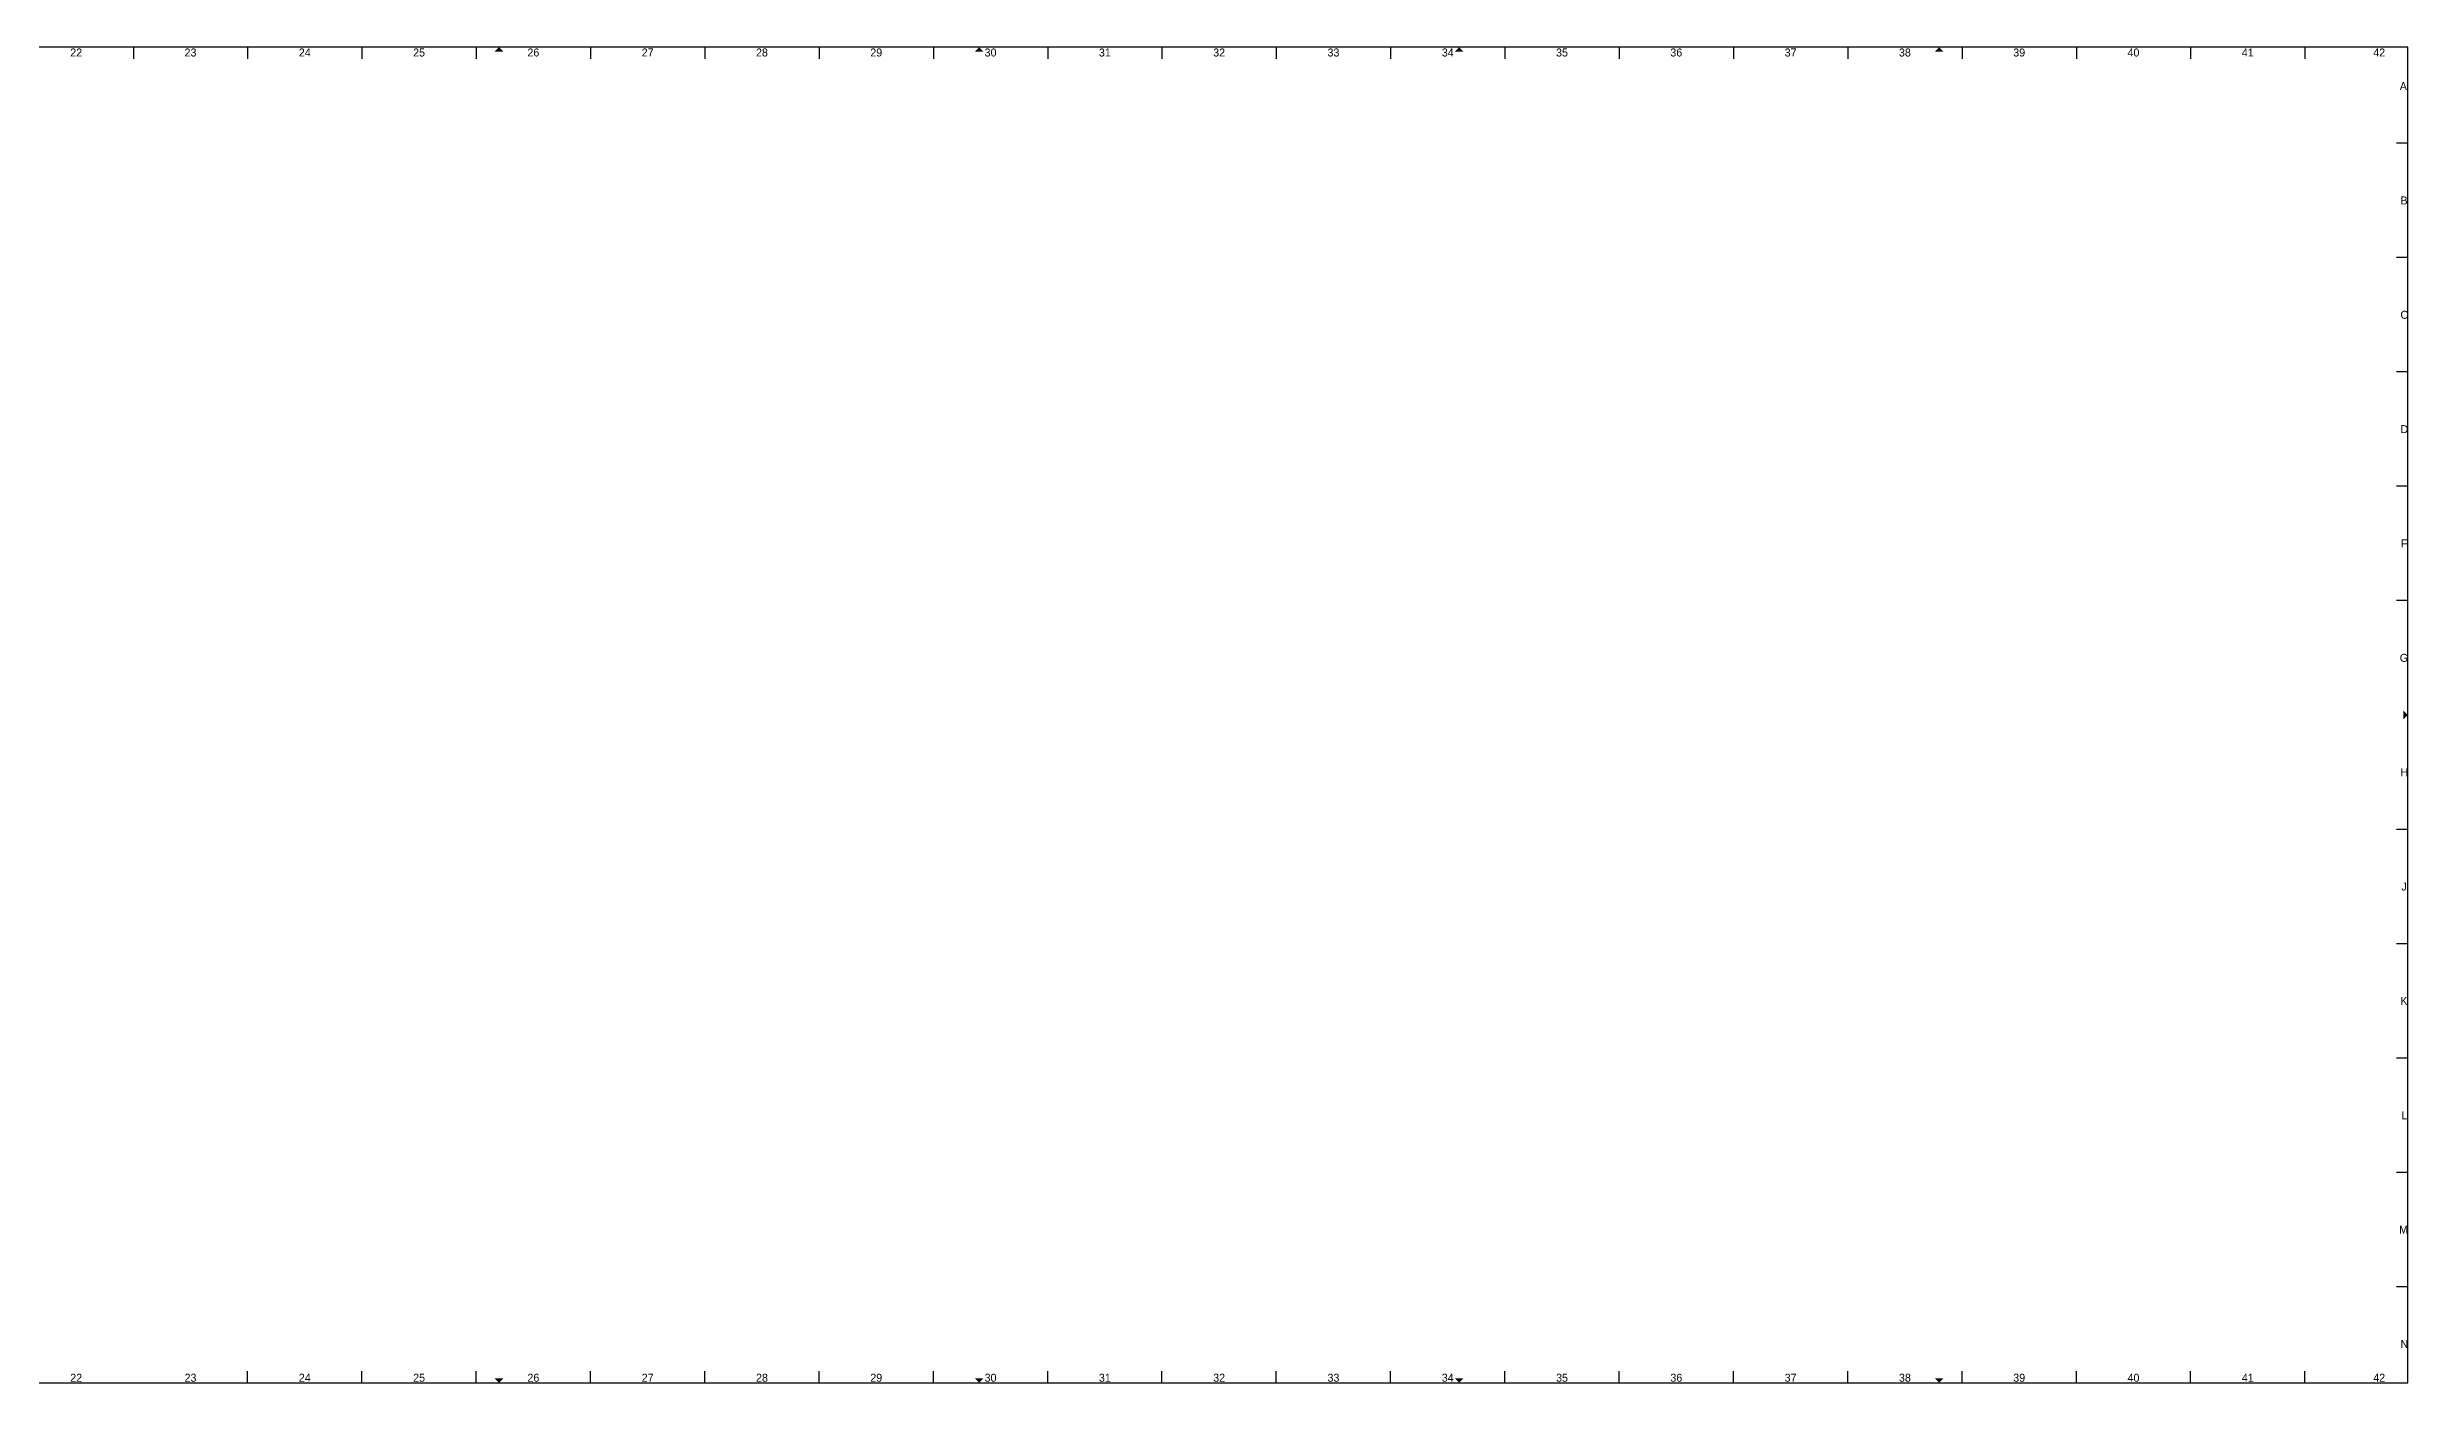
# Model space of a CAD drawing. Extents: x -5 to 2075, y -5 to 579.
# Drawn here: x 1042 to 2075, y -5 to 579 of the extents above; entities that cross this region are included whole.
import ezdxf
from ezdxf.enums import TextEntityAlignment as Align

# ---------------------------------------------------------------- set-up
doc = ezdxf.new("R2010")
doc.units = 0
doc.header["$MEASUREMENT"] = 0
doc.layers.add('to-xx-rooster', color=7, linetype='CONTINUOUS', lineweight=25)
doc.layers.add('to-xx-vouwmerk', color=7, linetype='CONTINUOUS', lineweight=18)
doc.styles.add('RTW_ISO', font='iso-rtw.shx')

msp = doc.modelspace()

# ---------------------------------------------------------------- hatches: boundary and pattern name
at = {"layer": 'to-xx-vouwmerk'}
for points in [[(1242, 577), (1240, 579), (1238, 577)], [(1452, 577), (1450, 579), (1448, 577)], [(1662, 577), (1660, 579), (1658, 577)], [(1872, 577), (1870, 579), (1868, 577)], [(2073, 285), (2075, 287), (2073, 289)], [(1238, -3), (1240, -5), (1242, -3)], [(1448, -3), (1450, -5), (1452, -3)], [(1658, -3), (1660, -5), (1662, -3)], [(1868, -3), (1870, -5), (1872, -3)]]:
    msp.add_hatch(color=256, dxfattribs=at).paths.add_polyline_path(points)

# ---------------------------------------------------------------- linework, layer by layer
at = {"layer": 'to-xx-rooster'}
for p, q in [((2075, 579), (-5, 579)), ((1080, 579), (1080, 574)), ((1130, 579), (1130, 574)), ((1180, 579), (1180, 574)), ((1230, 579), (1230, 574)), ((1280, 579), (1280, 574)), ((1330, 579), (1330, 574)), ((1380, 579), (1380, 574)), ((1430, 579), (1430, 574)), ((1480, 579), (1480, 574)), ((1530, 579), (1530, 574)), ((1580, 579), (1580, 574)), ((1630, 579), (1630, 574)), ((1680, 579), (1680, 574)), ((1730, 579), (1730, 574)), ((1780, 579), (1780, 574)), ((1830, 579), (1830, 574)), ((1880, 579), (1880, 574)), ((1930, 579), (1930, 574)), ((1980, 579), (1980, 574)), ((2030, 579), (2030, 574)), ((2075, -5), (2075, 579)), ((2075, 537), (2070, 537)), ((2075, 487), (2070, 487)), ((2075, 437), (2070, 437)), ((2075, 387), (2070, 387)), ((2075, 337), (2070, 337)), ((2075, 237), (2070, 237)), ((2075, 187), (2070, 187)), ((2075, 137), (2070, 137)), ((2075, 87), (2070, 87)), ((2075, 37), (2070, 37)), ((1130, -5), (1130, 0)), ((1180, -5), (1180, 0)), ((1230, -5), (1230, 0)), ((1280, -5), (1280, 0)), ((1330, -5), (1330, 0)), ((1380, -5), (1380, 0)), ((1430, -5), (1430, 0)), ((1480, -5), (1480, 0)), ((1530, -5), (1530, 0)), ((1580, -5), (1580, 0)), ((1630, -5), (1630, 0)), ((1680, -5), (1680, 0)), ((1730, -5), (1730, 0)), ((1780, -5), (1780, 0)), ((1830, -5), (1830, 0)), ((1880, -5), (1880, 0)), ((1930, -5), (1930, 0)), ((1980, -5), (1980, 0)), ((2030, -5), (2030, 0)), ((-5, -5), (2075, -5))]:
    msp.add_line(p, q, dxfattribs=at)

# ---------------------------------------------------------------- texts
at = {"layer": 'to-xx-rooster', "style": 'RTW_ISO'}
for s, p in [('22', (1055, 573.9)), ('23', (1105, 573.9)), ('24', (1155, 573.9)), ('25', (1205, 573.9)), ('26', (1255, 573.9)), ('27', (1305, 573.9)), ('28', (1355, 573.9)), ('29', (1405, 573.9)), ('30', (1455, 573.9)), ('31', (1505, 573.9)), ('32', (1555, 573.9)), ('33', (1605, 573.9)), ('34', (1655, 573.9)), ('35', (1705, 573.9)), ('36', (1755, 573.9)), ('37', (1805, 573.9)), ('38', (1855, 573.9)), ('39', (1905, 573.9)), ('40', (1955, 573.9)), ('41', (2005, 573.9)), ('42', (2062.5, 573.9)), ('22', (1055, -5.6)), ('23', (1105, -5.6)), ('24', (1155, -5.6)), ('25', (1205, -5.6)), ('26', (1255, -5.6)), ('27', (1305, -5.6)), ('28', (1355, -5.6)), ('29', (1405, -5.6)), ('30', (1455, -5.6)), ('31', (1505, -5.6)), ('32', (1555, -5.6)), ('33', (1605, -5.6)), ('34', (1655, -5.6)), ('35', (1705, -5.6)), ('36', (1755, -5.6)), ('37', (1805, -5.6)), ('38', (1855, -5.6)), ('39', (1905, -5.6)), ('40', (1955, -5.6)), ('41', (2005, -5.6)), ('42', (2062.5, -5.6))]:
    msp.add_text(s, height=3.5, dxfattribs=at).set_placement(p, align=Align.BOTTOM_CENTER)
for s, p in [('A', (2071.5, 562)), ('B', (2071.8, 512)), ('C', (2071.8, 462)), ('D', (2071.8, 412)), ('F', (2072, 362)), ('G', (2071.5, 312)), ('H', (2071.8, 262)), ('J', (2072.2, 212)), ('K', (2071.8, 162)), ('L', (2072.2, 112)), ('M', (2071.2, 62)), ('N', (2071.8, 12))]:
    msp.add_text(s, height=3.5, dxfattribs=at).set_placement(p, align=Align.MIDDLE_LEFT)

doc.saveas('drawing.dxf')
